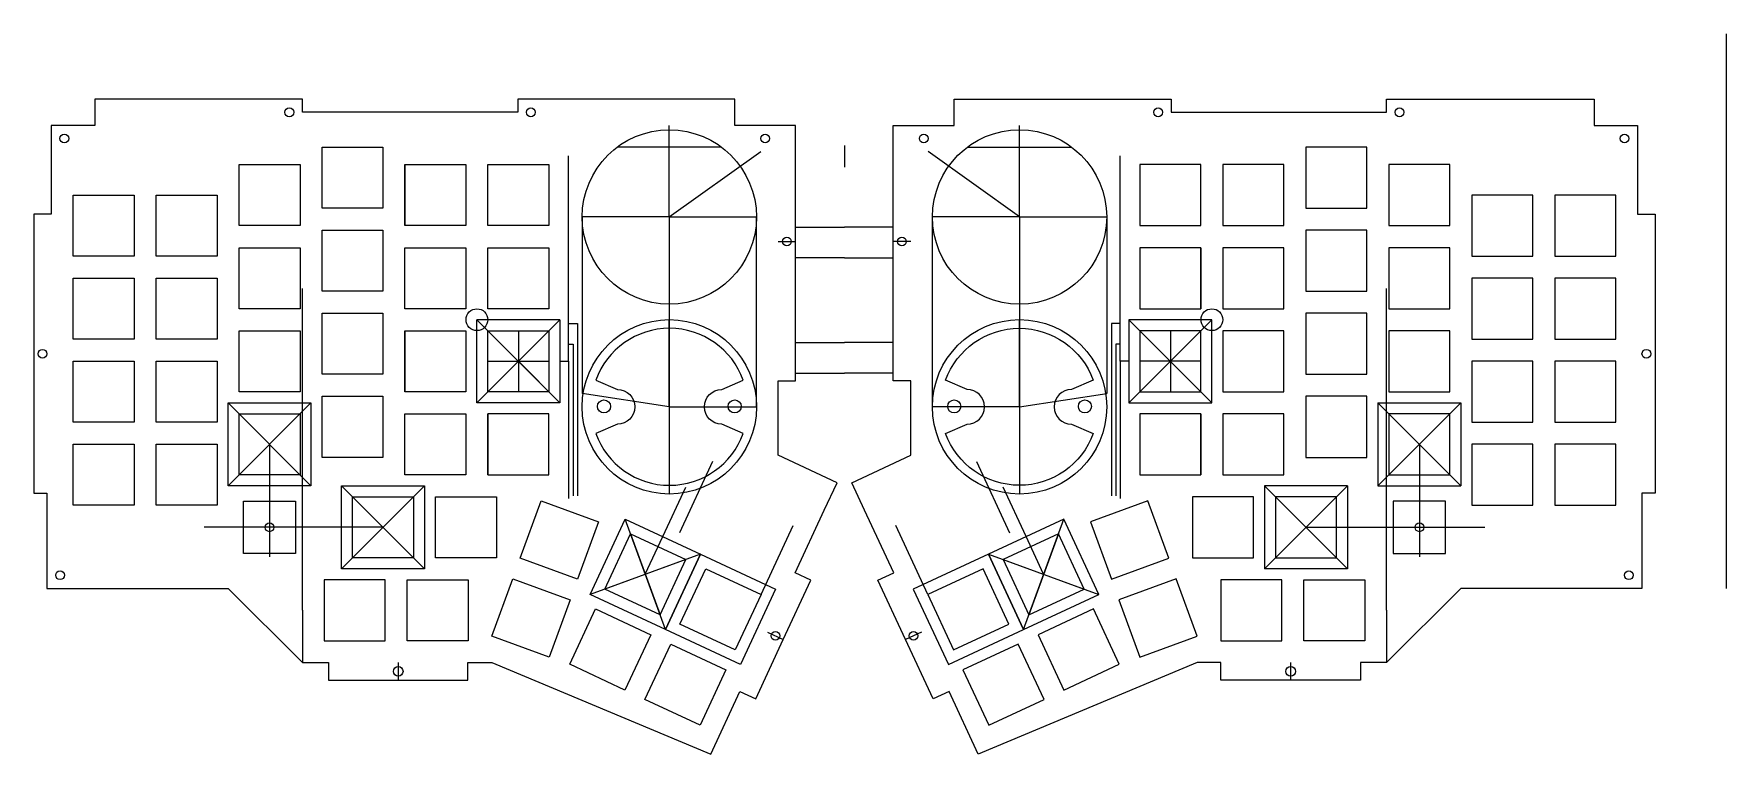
# Model space of a CAD drawing. Header units: millimetres. Extents: x -186 to 202, y -102 to 64.
import ezdxf

# ---------------------------------------------------------------- set-up
doc = ezdxf.new("R2010")
doc.units = ezdxf.units.MM
doc.layers.get('0').update_dxf_attribs({"linetype": 'CONTINUOUS'})

msp = doc.modelspace()

# ---------------------------------------------------------------- linework, layer by layer
for p, q in [((202.4, 63.6), (202.4, -63.6)), ((-40.2, 21.6), (-40.2, 42.6)), ((40.2, 21.6), (40.2, 42.6)), ((-119.93, 23.6), (-119.93, 37.6)), ((-63.31, -11.5), (-63.31, 35.6)), ((-28.22, 37.61), (-52.18, 37.61)), ((-40.2, 21.6), (-19.2, 36.6)), ((0, 38.02), (0, 33)), ((40.2, 21.6), (19.2, 36.6)), ((28.22, 37.61), (52.18, 37.61)), ((63.3, -11.5), (63.3, 35.6)), ((119.93, 23.6), (119.93, 37.6)), ((-100.88, 33.6), (-86.88, 33.6)), ((-86.88, 33.6), (-86.88, 19.6)), ((-81.83, 19.6), (-81.83, 33.6)), ((81.83, 19.6), (81.83, 33.6)), ((100.88, 19.6), (100.88, 33.6)), ((-86.88, 19.6), (-100.88, 19.6)), ((-40.2, 21.6), (-60.2, 21.6)), ((-60.2, 21.6), (-60.2, -18.9)), ((-40.2, 21.6), (-20.2, 21.6)), ((-40.2, 21.6), (-40.2, 1.6)), ((-20.2, -21.96), (-20.2, 21.6)), ((40.2, 21.6), (20.2, 21.6)), ((20.2, -21.96), (20.2, 21.6)), ((40.2, 21.6), (40.2, 1.6)), ((40.2, 21.6), (60.2, 21.6)), ((60.2, 21.6), (60.2, -18.9)), ((-15.2, 15.98), (-11.2, 15.98)), ((-11.2, 19.23), (0, 19.23)), ((11.2, 19.23), (0, 19.23)), ((15.2, 15.98), (11.2, 15.98)), ((-100.88, 0.55), (-100.88, 14.55)), ((-81.83, 0.55), (-81.83, 14.55)), ((0, 12.23), (-11.2, 12.23)), ((0, 12.23), (11.2, 12.23)), ((81.83, 14.55), (81.83, 0.55)), ((100.88, 0.55), (100.88, 14.55)), ((-124.43, -68.6), (-124.43, 5.22)), ((124.43, -68.6), (124.43, 5.22)), ((-40.2, 1.6), (-40.2, -41.96)), ((40.2, 1.6), (40.2, -41.96)), ((-84.36, -21.02), (-84.36, -1.97)), ((-65.31, -1.97), (-65.31, -11.5)), ((-65.31, -1.97), (-65.31, -21.02)), ((-63.31, -2.88), (-61.31, -2.88)), ((-61.31, -2.88), (-61.31, -42.4)), ((-40.2, -21.96), (-40.2, -1.96)), ((40.2, -21.96), (40.2, -1.96)), ((63.3, -2.88), (61.3, -2.88)), ((61.3, -2.88), (61.3, -42.4)), ((65.3, -1.97), (65.3, -11.5)), ((65.3, -1.97), (65.3, -21.02)), ((65.3, -21.02), (84.35, -1.97)), ((-100.88, -4.5), (-100.88, -18.5)), ((-81.83, -18.5), (-81.83, -4.5)), ((-74.83, -4.5), (-74.83, -18.5)), ((-63.31, -7.62), (-62.31, -7.62)), ((-62.31, -7.62), (-62.31, -42.4)), ((-11.2, -7.21), (0, -7.21)), ((11.2, -7.21), (0, -7.21)), ((63.3, -7.62), (62.3, -7.62)), ((62.3, -7.62), (62.3, -42.4)), ((74.83, -4.5), (74.83, -18.5)), ((81.83, -18.5), (81.83, -4.5)), ((100.88, -18.5), (100.88, -4.5)), ((-81.83, -11.5), (-67.83, -11.5)), ((-65.31, -21.02), (-74.83, -11.5)), ((-65.31, -11.5), (-63.31, -11.5)), ((-63.31, -11.5), (-63.31, -42.99)), ((65.3, -11.5), (63.3, -11.5)), ((63.3, -11.5), (63.3, -42.99)), ((65.3, -21.02), (74.83, -11.5)), ((81.83, -11.5), (67.83, -11.5)), ((-11.2, -14.21), (0, -14.21)), ((11.2, -14.21), (0, -14.21)), ((-40.2, -21.96), (-60.2, -18.9)), ((40.2, -21.96), (60.2, -18.9)), ((-141.51, -40.07), (-122.46, -21.02)), ((-122.46, -40.07), (-141.51, -21.02)), ((-40.2, -21.96), (-40.2, -41.96)), ((-40.2, -21.96), (-20.2, -21.96)), ((40.2, -21.96), (20.2, -21.96)), ((40.2, -21.96), (40.2, -41.96)), ((65.3, -21.02), (84.35, -21.02)), ((122.45, -21.02), (122.45, -40.07)), ((122.45, -40.07), (141.5, -21.02)), ((-100.88, -37.55), (-100.88, -23.55)), ((-81.83, -37.55), (-81.83, -23.55)), ((81.83, -23.55), (67.83, -23.55)), ((67.83, -23.55), (67.83, -37.55)), ((100.88, -37.55), (100.88, -23.55)), ((-131.98, -30.55), (-131.98, -56.39)), ((131.98, -30.55), (131.98, -56.39)), ((-30.29, -34.52), (-37.9, -50.83)), ((30.29, -34.52), (37.9, -50.83)), ((67.83, -37.55), (81.83, -37.55)), ((-115.46, -59.12), (-115.46, -40.07)), ((-115.46, -59.12), (-96.41, -40.07)), ((-41.69, -51.74), (-36.42, -40.42)), ((41.69, -51.74), (36.42, -40.42)), ((115.45, -40.07), (96.4, -40.07)), ((115.45, -59.12), (96.4, -40.07)), ((96.4, -40.07), (96.4, -59.12)), ((122.45, -40.07), (141.5, -40.07)), ((-105.93, -49.6), (-147, -49.6)), ((-41.11, -73.03), (-50.33, -47.71)), ((-19.15, -65.04), (-11.77, -49.21)), ((19.15, -65.04), (11.77, -49.21)), ((41.11, -73.03), (50.33, -47.71)), ((105.93, -49.6), (147, -49.6)), ((-49.11, -51.07), (-36.42, -56.99)), ((-45.72, -60.37), (-41.69, -51.74)), ((49.11, -51.07), (36.42, -56.99)), ((45.72, -60.37), (41.69, -51.74)), ((-33.06, -55.76), (-41.11, -73.03)), ((33.06, -55.76), (41.11, -73.03)), ((36.42, -56.99), (42.33, -69.67)), ((36.42, -56.99), (55.02, -63.76)), ((-96.41, -59.12), (-115.46, -59.12)), ((-119.43, -63.6), (-119.43, -75.65)), ((-41.11, -73.03), (-58.38, -64.98)), ((-42.33, -69.67), (-55.02, -63.76)), ((41.11, -73.03), (58.38, -64.98)), ((119.43, -63.6), (119.43, -75.65)), ((-124.43, -68.6), (-124.43, -80.65)), ((124.43, -68.6), (124.43, -80.65)), ((-17.66, -73.67), (-14.04, -75.36)), ((17.66, -73.67), (14.03, -75.36)), ((-102.43, -80.65), (-102.43, -84.65)), ((-86.43, -80.65), (-86.38, -80.65)), ((86.43, -80.65), (86.38, -80.65)), ((102.43, -80.65), (102.43, -84.65))]:
    msp.add_line(p, q)
for points in [[(-75, 48.6), (-75, 45.6), (-124.43, 45.6), (-124.43, 48.6), (-172.08, 48.6), (-172.08, 42.6), (-182.08, 42.6), (-182.08, 22.22), (-186.08, 22.22), (-186.08, -41.78), (-183.07, -41.78), (-183.07, -63.6), (-141.51, -63.6), (-124.43, -80.65), (-118.43, -80.65), (-118.43, -84.65), (-102.43, -84.65), (-86.43, -84.65), (-86.43, -80.65), (-80.94, -80.65), (-30.7, -101.63), (-24, -87.26), (-20.37, -88.95), (-14.04, -75.36), (-7.7, -61.76), (-11.32, -60.07), (-4.62, -45.7), (-1.66, -39.36), (-15.2, -33.04), (-15.2, -16.02), (-11.2, -16.02), (-11.2, 15.98), (-11.2, 42.6), (-25.2, 42.6), (-25.2, 48.6)], [(14.03, -75.36), (7.7, -61.76), (11.32, -60.07), (4.62, -45.7), (1.66, -39.36), (15.2, -33.04), (15.2, -16.02), (11.2, -16.02), (11.2, 15.98), (11.2, 42.6), (25.2, 42.6), (25.2, 48.6), (75, 48.6), (75, 45.6), (124.43, 45.6), (124.43, 48.6), (172.08, 48.6), (172.08, 42.6), (182.08, 42.6), (182.08, 22.22), (186.08, 22.22), (186.08, -41.78), (183.07, -41.78), (183.07, -63.6), (141.5, -63.6), (124.43, -80.65), (118.43, -80.65), (118.43, -84.65), (102.43, -84.65), (86.43, -84.65), (86.43, -80.65), (80.94, -80.65), (30.7, -101.63), (24, -87.26), (20.37, -88.95)], [(-105.93, 37.6), (-105.93, 23.6), (-119.93, 23.6), (-119.93, 37.6)], [(119.93, 23.6), (119.93, 37.6), (105.93, 37.6), (105.93, 23.6)], [(-124.98, 33.6), (-124.98, 19.6), (-138.98, 19.6), (-138.98, 33.6)], [(-100.88, 33.6), (-100.88, 19.6)], [(-81.83, 19.6), (-81.83, 33.6), (-67.83, 33.6), (-67.83, 19.6)], [(81.83, 19.6), (81.83, 33.6), (67.83, 33.6), (67.83, 19.6)], [(100.88, 33.6), (86.88, 33.6), (86.88, 19.6), (100.88, 19.6)], [(138.98, 19.6), (138.98, 33.6), (124.98, 33.6), (124.98, 19.6)], [(-163.08, 12.6), (-177.08, 12.6), (-177.08, 26.6), (-163.08, 26.6)], [(-144.03, 12.6), (-158.03, 12.6), (-158.03, 26.6), (-144.03, 26.6)], [(158.03, 26.6), (144.03, 26.6), (144.03, 12.6), (158.03, 12.6)], [(163.08, 26.6), (163.08, 12.6), (177.08, 12.6), (177.08, 26.6)], [(-105.93, 18.55), (-105.93, 4.55), (-119.93, 4.55), (-119.93, 18.55)], [(119.93, 18.55), (105.93, 18.55), (105.93, 4.55), (119.93, 4.55)], [(-138.98, 14.55), (-124.98, 14.55), (-124.98, 0.55), (-138.98, 0.55)], [(-100.88, 14.55), (-86.88, 14.55), (-86.88, 0.55), (-100.88, 0.55)], [(-81.83, 14.55), (-67.83, 14.55), (-67.83, 0.55), (-81.83, 0.55)], [(81.83, 14.55), (67.83, 14.55), (67.83, 0.55), (81.83, 0.55)], [(100.88, 14.55), (86.88, 14.55), (86.88, 0.55), (100.88, 0.55)], [(124.98, 14.55), (124.98, 0.55), (138.98, 0.55), (138.98, 14.55)], [(-177.08, 7.55), (-163.08, 7.55), (-163.08, -6.45), (-177.08, -6.45)], [(-144.03, 7.55), (-144.03, -6.45), (-158.03, -6.45), (-158.03, 7.55)], [(158.03, 7.55), (144.03, 7.55), (144.03, -6.45), (158.03, -6.45)], [(177.08, -6.45), (177.08, 7.55), (163.08, 7.55), (163.08, -6.45)], [(-105.93, -0.5), (-105.93, -14.5), (-119.93, -14.5), (-119.93, -0.5)], [(-65.31, -21.02), (-84.36, -21.02), (-65.31, -1.97), (-84.36, -1.97)], [(84.35, -1.97), (65.3, -1.97), (84.35, -21.02)], [(105.93, -0.5), (105.93, -14.5), (119.93, -14.5), (119.93, -0.5)], [(-138.98, -4.5), (-124.98, -4.5), (-124.98, -18.5), (-138.98, -18.5)], [(-100.88, -4.5), (-86.88, -4.5), (-86.88, -18.5), (-100.88, -18.5)], [(-81.83, -4.5), (-67.83, -4.5), (-67.83, -18.5), (-81.83, -18.5)], [(67.83, -18.5), (81.83, -18.5), (81.83, -4.5), (67.83, -4.5)], [(100.88, -4.5), (86.88, -4.5), (86.88, -18.5), (100.88, -18.5)], [(138.98, -18.5), (138.98, -4.5), (124.98, -4.5), (124.98, -18.5)], [(-177.08, -11.5), (-163.08, -11.5), (-163.08, -25.5), (-177.08, -25.5)], [(-158.03, -11.5), (-144.03, -11.5), (-144.03, -25.5), (-158.03, -25.5)], [(158.03, -11.5), (144.03, -11.5), (144.03, -25.5), (158.03, -25.5)], [(177.08, -25.5), (177.08, -11.5), (163.08, -11.5), (163.08, -25.5)], [(-141.51, -40.07), (-141.51, -21.02), (-122.46, -21.02), (-122.46, -40.07)], [(-105.93, -33.55), (-119.93, -33.55), (-119.93, -19.55), (-105.93, -19.55)], [(105.93, -19.55), (105.93, -33.55), (119.93, -33.55), (119.93, -19.55)], [(141.5, -40.07), (122.45, -21.02), (141.5, -21.02)], [(-138.98, -37.55), (-138.98, -23.55), (-124.98, -23.55), (-124.98, -37.55)], [(-100.88, -37.55), (-100.88, -23.55), (-86.88, -23.55), (-86.88, -37.55)], [(-81.83, -23.55), (-81.83, -37.55), (-67.83, -37.55), (-67.83, -23.55)], [(81.83, -37.55), (81.83, -23.55)], [(100.88, -23.55), (86.88, -23.55), (86.88, -37.55), (100.88, -37.55)], [(138.98, -37.55), (138.98, -23.55), (124.98, -23.55), (124.98, -37.55)], [(-163.08, -30.55), (-163.08, -44.55), (-177.08, -44.55), (-177.08, -30.55)], [(-158.03, -30.55), (-144.03, -30.55), (-144.03, -44.55), (-158.03, -44.55)], [(144.03, -44.55), (158.03, -44.55), (158.03, -30.55), (144.03, -30.55)], [(163.08, -30.55), (163.08, -44.55), (177.08, -44.55), (177.08, -30.55)], [(-96.41, -59.12), (-115.46, -40.07), (-96.41, -40.07)], [(-112.93, -42.6), (-98.93, -42.6), (-98.93, -56.6), (-112.93, -56.6)], [(-79.88, -42.6), (-79.88, -56.6), (-93.88, -56.6), (-93.88, -42.6)], [(79.88, -56.6), (93.88, -56.6), (93.88, -42.6), (79.88, -42.6)], [(96.4, -59.12), (115.45, -40.07), (115.45, -59.12)], [(98.93, -56.6), (112.93, -56.6), (112.93, -42.6), (98.93, -42.6)], [(-125.98, -43.6), (-125.98, -55.6), (-137.98, -55.6), (-137.98, -49.55), (-137.98, -43.6)], [(-74.43, -56.67), (-69.64, -43.52), (-56.48, -48.31), (-61.27, -61.46)], [(69.64, -43.52), (56.48, -48.31), (61.27, -61.46), (74.43, -56.67)], [(125.98, -43.6), (125.98, -55.6), (137.98, -55.6), (137.98, -49.55), (137.98, -43.6)], [(-58.38, -64.98), (-50.33, -47.71), (-33.06, -55.76)], [(58.38, -64.98), (50.33, -47.71), (33.06, -55.76)], [(-49.11, -51.07), (-42.33, -69.67), (-36.42, -56.99), (-55.02, -63.76)], [(49.11, -51.07), (42.33, -69.67), (55.02, -63.76)], [(-15.8, -63.82), (-23.85, -81.08), (-41.11, -73.03), (-33.06, -55.76)], [(15.8, -63.82), (23.85, -81.08), (41.11, -73.03), (33.06, -55.76)], [(-119.43, -75.65), (-105.43, -75.65), (-105.43, -61.65), (-119.43, -61.65)], [(-100.38, -75.65), (-100.38, -61.65), (-86.38, -61.65), (-86.38, -75.65)], [(-80.94, -74.58), (-76.16, -61.42), (-63, -66.21), (-67.79, -79.36)], [(-37.76, -71.81), (-31.84, -59.12), (-19.15, -65.04), (-25.07, -77.73)], [(25.07, -77.73), (37.76, -71.81), (31.84, -59.12), (19.15, -65.04)], [(76.16, -61.42), (63, -66.21), (67.79, -79.36), (80.94, -74.58)], [(86.38, -61.65), (86.38, -75.65), (100.38, -75.65), (100.38, -61.65)], [(119.43, -75.65), (105.43, -75.65), (105.43, -61.65), (119.43, -61.65)], [(-44.47, -74.25), (-50.39, -86.94), (-63.07, -81.02), (-57.16, -68.33)], [(44.47, -74.25), (50.38, -86.94), (63.07, -81.02), (57.16, -68.33)], [(-45.81, -89.07), (-39.89, -76.39), (-27.2, -82.3), (-33.12, -94.99)], [(39.89, -76.39), (27.2, -82.3), (33.12, -94.99), (45.81, -89.07)]]:
    msp.add_lwpolyline(points, close=True)
for points in [[(-52.11, -17.96, -1), (-52.11, -25.96), (-57.1, -28.07, 0.702484), (-23.22, -28.05), (-28.16, -25.96, -1), (-28.16, -17.96), (-23.22, -15.86, 0.702484), (-57.1, -15.84)], [(23.22, -28.05), (28.16, -25.96, 1), (28.16, -17.96), (23.22, -15.86, -0.702484), (57.1, -15.84), (52.11, -17.96, 1), (52.11, -25.96), (57.1, -28.07, -0.702484)]]:
    msp.add_lwpolyline(points, format="xyb", close=True)
for centre, radius in [((-127.43, 45.6), 1), ((-72, 45.6), 1), ((72, 45.6), 1), ((127.43, 45.6), 1), ((-179.08, 39.6), 1), ((-40.2, 21.6), 20), ((-40.2, 21.6), 20), ((-18.2, 39.6), 1), ((18.2, 39.6), 1), ((40.2, 21.6), 20), ((40.2, 21.6), 20), ((179.08, 39.6), 1), ((-13.2, 15.98), 1), ((13.2, 15.98), 1), ((-84.36, -1.97), 2.5), ((84.35, -1.97), 2.5), ((-40.2, -21.96), 20), ((40.2, -21.96), 20), ((-184.08, -9.78), 1), ((184.08, -9.78), 1), ((-55.2, -21.87), 1.5), ((-25.2, -21.87), 1.5), ((25.2, -21.87), 1.5), ((55.2, -21.87), 1.5), ((-131.98, -49.6), 1), ((131.98, -49.6), 1), ((-180.07, -60.6), 1), ((180.07, -60.6), 1), ((-15.85, -74.51), 1), ((15.85, -74.51), 1), ((-102.43, -82.65), 1.1), ((102.43, -82.65), 1.1)]:
    msp.add_circle(centre, radius)

doc.saveas('drawing.dxf')
